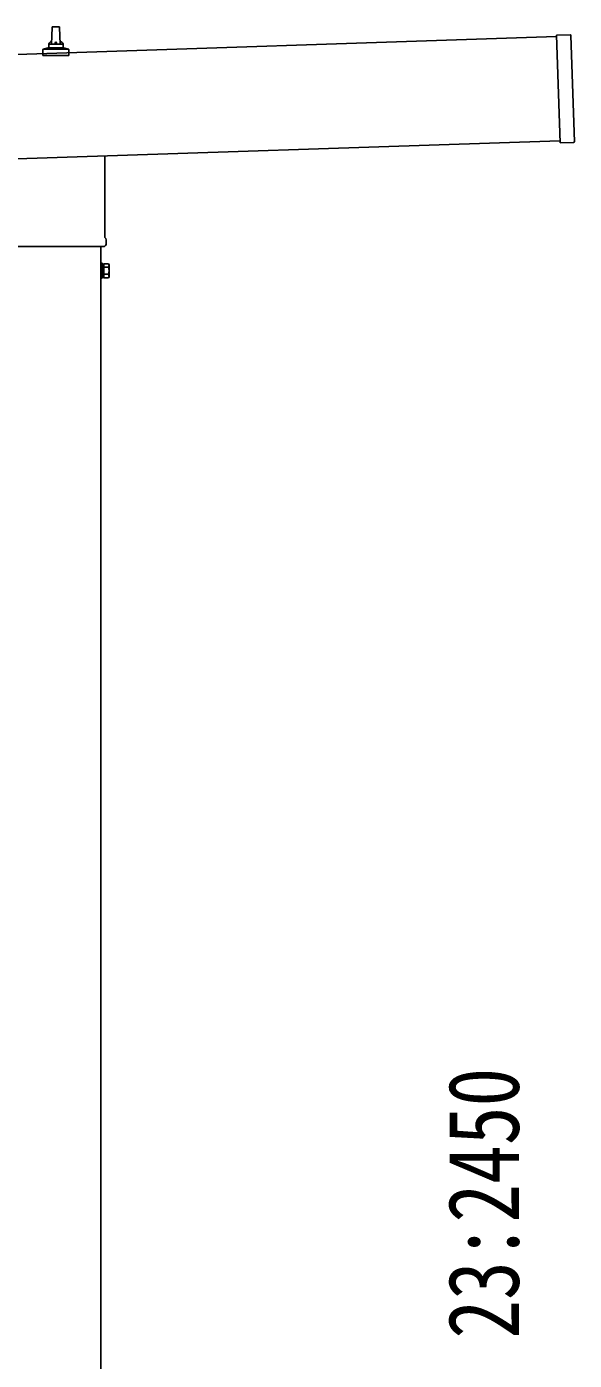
# Model space of a CAD drawing. Units: millimetres, scale not verified. Extents: x -12615 to 12615, y -8910 to 8910.
# Drawn here: x 1677 to 2439, y -4086 to -2229 of the extents above; entities that cross this region are included whole.
import ezdxf
from ezdxf.enums import TextEntityAlignment as Align

# ---------------------------------------------------------------- set-up
doc = ezdxf.new("R2010")
doc.units = ezdxf.units.MM
doc.header["$LTSCALE"] = 40
for name, color, linetype in [('0-4_YKK_13', 4, 'Continuous'), ('0-5_YKK_A1', 4, 'Continuous'), ('0-6_YKK_D', 6, 'Continuous')]:
    doc.layers.add(name, color=color, linetype=linetype)
doc.styles.add('ＭＳ ゴシック', font='')
doc.styles.get('ＭＳ ゴシック').set_extended_font_data('MS Gothic')

msp = doc.modelspace()

# ---------------------------------------------------------------- linework, layer by layer
at = {"layer": '0-4_YKK_13'}
for p, q in [((1711.2, -2253.79), (1711.92, -2230.26)), ((1712.92, -2229.29), (1721.47, -2229.29)), ((1722.47, -2230.26), (1723.2, -2253.79)), ((2414.33, -2241.2), (2433.32, -2240.57)), ((2419.33, -2391.12), (2414.33, -2241.2)), ((2439.28, -2389.45), (2434.35, -2241.53)), ((1698.95, -2269.29), (1698.95, -2261.57)), ((1699.33, -2260.79), (1735.07, -2260.79)), ((1699.71, -2260.6), (1706.43, -2258.97)), ((1706.82, -2258.79), (1727.58, -2258.79)), ((1707.2, -2258), (1707.2, -2253.79)), ((1708.2, -2253.79), (1726.2, -2253.79)), ((1727.2, -2258), (1727.2, -2253.79)), ((1734.68, -2260.6), (1727.96, -2258.97)), ((1735.45, -2269.29), (1735.45, -2261.57)), ((1735.45, -2269.29), (1698.95, -2269.29)), ((2419.33, -2391.12), (2438.32, -2390.48)), ((1785.5, -2409.21), (1785.5, -2522.91)), ((1785.13, -2535.18), (1649.26, -2535.18)), ((1787.2, -2526.18), (1787.2, -2531.68)), ((1791.2, -2560.68), (1790.44, -2559.37)), ((1791.2, -2560.68), (1791.2, -2577.68)), ((1781.7, -2578.38), (1784.2, -2578.38)), ((1784.2, -2564.28), (1790.44, -2564.28)), ((1784.2, -2574.09), (1790.44, -2574.09)), ((1784.2, -2579), (1790.44, -2579)), ((1791.2, -2577.68), (1790.44, -2579))]:
    msp.add_line(p, q, dxfattribs=at)
msp.add_lwpolyline([(1781.7, -2579.68), (1781.7, -2558.68), (1779.7, -2558.68), (1779.7, -2579.68)], close=True, dxfattribs=at)
for points in [[(1784.2, -2578.38), (1784.2, -2559.98), (1781.7, -2559.98)], [(1784.2, -2579), (1784.2, -2559.37), (1790.44, -2559.37)]]:
    msp.add_lwpolyline(points, dxfattribs=at)
for centre, radius, start, end in [((1712.92, -2230.29), 1, 90, 178.60509), ((1721.47, -2230.29), 1, 1.39491, 90), ((2433.35, -2241.57), 1, 1.90915, 91.90915), ((1699.95, -2261.57), 1, 103.62699, 180), ((1706.2, -2258), 1, 283.62699, 0), ((1711.28, -2254.42), 4.13, 90, 171.17633), ((1708.2, -2254.79), 1, 90, 180), ((1720.53, -2253.79), 4.83, 133.60282, 180), ((1713.86, -2253.79), 4.83, 0, 46.39718), ((1723.11, -2254.42), 4.13, 8.82367, 90), ((1726.2, -2254.79), 1, 0, 90), ((1728.2, -2258), 1, 180, 256.37301), ((1734.45, -2261.57), 1, 0, 76.37301), ((2438.28, -2389.49), 1, 271.90915, 1.90915), ((1783.2, -2526.18), 4, 0, 54.90037), ((1783.2, -2531.68), 4, 298.95502, 345.52249), ((1783.2, -2531.68), 4, 345.52249, 0), ((1786.85, -2561.82), 4.34, 325.61575, 34.38425), ((1774.96, -2569.18), 16.24, 342.41205, 17.58795), ((1786.85, -2576.54), 4.34, 325.61575, 34.38425)]:
    msp.add_arc(centre, radius, start, end, dxfattribs=at)
at = {"layer": '0-5_YKK_A1'}
for p, q in [((2414.4, -2243.2), (-3487.94, -2439.91)), ((-3483.11, -2584.83), (2419.23, -2388.09)), ((1779.7, -5482.18), (1779.7, -2535.18))]:
    msp.add_line(p, q, dxfattribs=at)

# ---------------------------------------------------------------- texts
at = {"layer": '0-6_YKK_D', "style": 'ＭＳ ゴシック', "width": 0.8}
msp.add_text('23:2450', height=98.97, rotation=90, dxfattribs=at).set_placement((2391.71, -4055.98), align=Align.BOTTOM_LEFT)

doc.saveas('drawing.dxf')
